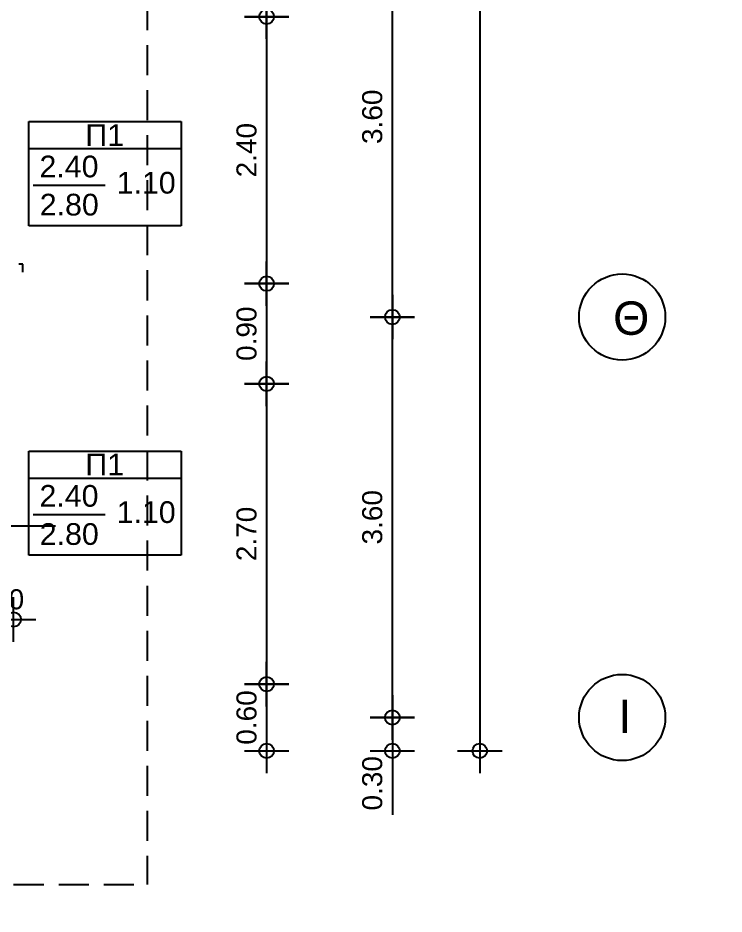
# Model space of a CAD drawing. Header units: metres. Extents: x -11 to 85, y -301 to 135.
# Drawn here: x 47.81 to 54.16, y -209.61 to -201.56 of the extents above; entities that cross this region are included whole.
import ezdxf

# ---------------------------------------------------------------- set-up
doc = ezdxf.new("R2010")
doc.units = ezdxf.units.M
doc.header["$LTSCALE"] = 0.036
doc.header["$PDMODE"] = 2
doc.linetypes.add('HIDDEN', pattern=[0.375, 0.25, -0.125])
doc.layers.add('arxitek isogeio', color=252, linetype='Continuous')
doc.layers.add('DIMBLK', color=252, linetype='Continuous')
doc.styles.add('COMU-N', font='arial.ttf')
doc.styles.get("Standard").update_dxf_attribs({"font": 'arial.ttf'})
doc.dimstyles.new('CADWDOT', dxfattribs={"dimscale": 0.1, "dimtxt": 1.8, "dimasz": 0.08, "dimexe": 2, "dimexo": 0, "dimgap": 0.09, "dimtad": 0, "dimrnd": 0.001, "dimzin": 0, "dimdsep": 46, "dimtxsty": 'Standard', "dimblk1": 'ARTDIM', "dimblk2": 'ARTDIM', "dimsah": 1, "dimcen": 0.09, "dimdle": 0.05, "dimse1": 1, "dimse2": 1, "dimadec": 0, "dimazin": 0, "dimtfac": 1, "dimtmove": 0, "dimatfit": 3, "dimldrblk": 'ARTDIM', "dimfxl": 2, "dimtvp": 0.9999, "dimtolj": 1, "dimtzin": 0, "dimarcsym": 0})

# ---------------------------------------------------------------- blocks, each defined once
blk = doc.blocks.new('ARTDIM')
at = {"layer": 'DIMBLK'}
for p, q in [((0, -24.9975), (0, 24.9975)), ((-24.9975, 0), (24.9975, 0))]:
    blk.add_line(p, q, dxfattribs=at)
blk.add_circle((0, 0), 8.25, dxfattribs=at)
blk = doc.blocks.new('*D1275')
at = {"layer": 'arxitek isogeio', "color": 0, "lineweight": -2}
blk.add_line((51.9621, -178.7548), (51.9621, -208.1388), dxfattribs=at)
at = {"layer": 'Defpoints', "color": 0, "transparency": 16777216}
for p in [(49.0767, -178.7468), (49.0767, -208.1468), (51.9621, -208.1468)]:
    blk.add_point(p, dxfattribs=at)
at = {"layer": 'arxitek isogeio', "color": 0, "lineweight": -2, "xscale": 0.008, "yscale": 0.008, "zscale": 0.008}
for p, rotation in [((51.9621, -178.7468), 90), ((51.9621, -208.1468), 270)]:
    blk.add_blockref('ARTDIM', p, dxfattribs=dict(at, rotation=rotation))
at = {"layer": 'arxitek isogeio', "color": 0, "insert": (51.7821, -193.4468), "char_height": 0.18, "attachment_point": 5, "rotation": 90}
blk.add_mtext('\\A1;29.40', dxfattribs=at)
blk = doc.blocks.new('*D1276')
at = {"layer": 'arxitek isogeio', "color": 0, "lineweight": -2}
for p, q in [((51.1768, -207.8548), (51.1768, -208.1388)), ((51.1768, -208.1468), (51.1768, -208.7214))]:
    blk.add_line(p, q, dxfattribs=at)
at = {"layer": 'Defpoints', "color": 0, "transparency": 16777216}
for p in [(49.0767, -207.8468), (49.0767, -208.1468), (51.1768, -208.1468)]:
    blk.add_point(p, dxfattribs=at)
at = {"layer": 'arxitek isogeio', "color": 0, "lineweight": -2, "xscale": 0.008, "yscale": 0.008, "zscale": 0.008}
for p, rotation in [((51.1768, -207.8468), 90), ((51.1768, -208.1468), 270)]:
    blk.add_blockref('ARTDIM', p, dxfattribs=dict(at, rotation=rotation))
at = {"layer": 'arxitek isogeio', "color": 0, "insert": (50.9968, -208.4381), "char_height": 0.18, "attachment_point": 5, "rotation": 90}
blk.add_mtext('\\A1;0.30', dxfattribs=at)
blk = doc.blocks.new('*D1277')
at = {"layer": 'arxitek isogeio', "color": 0, "lineweight": -2}
blk.add_line((51.1768, -207.8388), (51.1768, -204.2548), dxfattribs=at)
at = {"layer": 'Defpoints', "color": 0, "transparency": 16777216}
for p in [(51.1768, -204.2468), (54.1573, -204.2468), (49.0767, -207.8468)]:
    blk.add_point(p, dxfattribs=at)
at = {"layer": 'arxitek isogeio', "color": 0, "lineweight": -2, "xscale": 0.008, "yscale": 0.008, "zscale": 0.008}
for p, rotation in [((51.1768, -204.2468), 90), ((51.1768, -207.8468), 270)]:
    blk.add_blockref('ARTDIM', p, dxfattribs=dict(at, rotation=rotation))
at = {"layer": 'arxitek isogeio', "color": 0, "insert": (50.9968, -206.0468), "char_height": 0.18, "attachment_point": 5, "rotation": 90}
blk.add_mtext('\\A1;3.60', dxfattribs=at)
blk = doc.blocks.new('*D1278')
at = {"layer": 'arxitek isogeio', "color": 0, "lineweight": -2}
blk.add_line((51.1768, -204.2388), (51.1768, -200.6548), dxfattribs=at)
at = {"layer": 'Defpoints', "color": 0, "transparency": 16777216}
for p in [(51.1768, -200.6468), (54.1573, -200.6468), (54.1573, -204.2468)]:
    blk.add_point(p, dxfattribs=at)
at = {"layer": 'arxitek isogeio', "color": 0, "lineweight": -2, "xscale": 0.008, "yscale": 0.008, "zscale": 0.008}
for p, rotation in [((51.1768, -200.6468), 90), ((51.1768, -204.2468), 270)]:
    blk.add_blockref('ARTDIM', p, dxfattribs=dict(at, rotation=rotation))
at = {"layer": 'arxitek isogeio', "color": 0, "insert": (50.9968, -202.4468), "char_height": 0.18, "attachment_point": 5, "rotation": 90}
blk.add_mtext('\\A1;3.60', dxfattribs=at)
blk = doc.blocks.new('*D1298')
at = {"layer": 'arxitek isogeio', "color": 0, "lineweight": -2}
blk.add_line((50.0469, -199.7548), (50.0469, -201.5388), dxfattribs=at)
at = {"layer": 'Defpoints', "color": 0, "transparency": 16777216}
for p in [(49.0767, -199.7468), (49.0767, -201.5468), (50.0469, -201.5468)]:
    blk.add_point(p, dxfattribs=at)
at = {"layer": 'arxitek isogeio', "color": 0, "lineweight": -2, "xscale": 0.008, "yscale": 0.008, "zscale": 0.008}
for p, rotation in [((50.0469, -199.7468), 90), ((50.0469, -201.5468), 270)]:
    blk.add_blockref('ARTDIM', p, dxfattribs=dict(at, rotation=rotation))
at = {"layer": 'arxitek isogeio', "color": 0, "insert": (49.867, -200.6468), "char_height": 0.18, "attachment_point": 5, "rotation": 90}
blk.add_mtext('\\A1;1.80', dxfattribs=at)
blk = doc.blocks.new('*D1299')
at = {"layer": 'arxitek isogeio', "color": 0, "lineweight": -2}
blk.add_line((50.0469, -201.5548), (50.0469, -203.9388), dxfattribs=at)
at = {"layer": 'Defpoints', "color": 0, "transparency": 16777216}
for p in [(49.0767, -201.5468), (49.0767, -203.9468), (50.0469, -203.9468)]:
    blk.add_point(p, dxfattribs=at)
at = {"layer": 'arxitek isogeio', "color": 0, "lineweight": -2, "xscale": 0.008, "yscale": 0.008, "zscale": 0.008}
for p, rotation in [((50.0469, -201.5468), 90), ((50.0469, -203.9468), 270)]:
    blk.add_blockref('ARTDIM', p, dxfattribs=dict(at, rotation=rotation))
at = {"layer": 'arxitek isogeio', "color": 0, "insert": (49.867, -202.7468), "char_height": 0.18, "attachment_point": 5, "rotation": 90}
blk.add_mtext('\\A1;2.40', dxfattribs=at)
blk = doc.blocks.new('*D1300')
at = {"layer": 'arxitek isogeio', "color": 0, "lineweight": -2}
blk.add_line((50.0469, -203.9548), (50.0469, -204.8388), dxfattribs=at)
at = {"layer": 'Defpoints', "color": 0, "transparency": 16777216}
for p in [(49.0767, -203.9468), (49.0767, -204.8468), (50.0469, -204.8468)]:
    blk.add_point(p, dxfattribs=at)
at = {"layer": 'arxitek isogeio', "color": 0, "lineweight": -2, "xscale": 0.008, "yscale": 0.008, "zscale": 0.008}
for p, rotation in [((50.0469, -203.9468), 90), ((50.0469, -204.8468), 270)]:
    blk.add_blockref('ARTDIM', p, dxfattribs=dict(at, rotation=rotation))
at = {"layer": 'arxitek isogeio', "color": 0, "insert": (49.867, -204.3968), "char_height": 0.18, "attachment_point": 5, "rotation": 90}
blk.add_mtext('\\A1;0.90', dxfattribs=at)
blk = doc.blocks.new('*D1301')
at = {"layer": 'arxitek isogeio', "color": 0, "lineweight": -2}
blk.add_line((50.0469, -204.8548), (50.0469, -207.5388), dxfattribs=at)
at = {"layer": 'Defpoints', "color": 0, "transparency": 16777216}
for p in [(49.0767, -204.8468), (49.0767, -207.5468), (50.0469, -207.5468)]:
    blk.add_point(p, dxfattribs=at)
at = {"layer": 'arxitek isogeio', "color": 0, "lineweight": -2, "xscale": 0.008, "yscale": 0.008, "zscale": 0.008}
for p, rotation in [((50.0469, -204.8468), 90), ((50.0469, -207.5468), 270)]:
    blk.add_blockref('ARTDIM', p, dxfattribs=dict(at, rotation=rotation))
at = {"layer": 'arxitek isogeio', "color": 0, "insert": (49.867, -206.1968), "char_height": 0.18, "attachment_point": 5, "rotation": 90}
blk.add_mtext('\\A1;2.70', dxfattribs=at)
blk = doc.blocks.new('*D1302')
at = {"layer": 'arxitek isogeio', "color": 0, "lineweight": -2}
blk.add_line((50.0469, -207.5548), (50.0469, -208.1388), dxfattribs=at)
at = {"layer": 'Defpoints', "color": 0, "transparency": 16777216}
for p in [(49.0767, -207.5468), (49.0767, -208.1468), (50.0469, -208.1468)]:
    blk.add_point(p, dxfattribs=at)
at = {"layer": 'arxitek isogeio', "color": 0, "lineweight": -2, "xscale": 0.008, "yscale": 0.008, "zscale": 0.008}
for p, rotation in [((50.0469, -207.5468), 90), ((50.0469, -208.1468), 270)]:
    blk.add_blockref('ARTDIM', p, dxfattribs=dict(at, rotation=rotation))
at = {"layer": 'arxitek isogeio', "color": 0, "insert": (49.867, -207.8468), "char_height": 0.18, "attachment_point": 5, "rotation": 90}
blk.add_mtext('\\A1;0.60', dxfattribs=at)
blk = doc.blocks.new('*D1325')
at = {"layer": 'arxitek isogeio', "color": 0, "lineweight": -2}
blk.add_line((47.4817, -206.9656), (47.7657, -206.9656), dxfattribs=at)
at = {"layer": 'Defpoints', "color": 0, "transparency": 16777216}
for p in [(47.7737, -206.9656), (47.4737, -207.8468), (47.7737, -207.8468)]:
    blk.add_point(p, dxfattribs=at)
at = {"layer": 'arxitek isogeio', "color": 0, "lineweight": -2, "xscale": 0.008, "yscale": 0.008, "zscale": 0.008, "rotation": 180}
blk.add_blockref('ARTDIM', (47.4737, -206.9656), dxfattribs=at)
at = {"layer": 'arxitek isogeio', "color": 0, "lineweight": -2, "xscale": 0.008, "yscale": 0.008, "zscale": 0.008}
blk.add_blockref('ARTDIM', (47.7737, -206.9656), dxfattribs=at)
at = {"layer": 'arxitek isogeio', "color": 0, "insert": (47.6237, -206.7856), "char_height": 0.18, "attachment_point": 5}
blk.add_mtext('\\A1;0.30', dxfattribs=at)
blk = doc.blocks.new('*D1365')
at = {"layer": 'arxitek isogeio', "color": 0, "lineweight": -2}
blk.add_line((40.1317, -212.7331), (47.7657, -212.7331), dxfattribs=at)
at = {"layer": 'Defpoints', "color": 0, "transparency": 16777216}
for p in [(40.1237, -208.1468), (47.7737, -208.1468), (47.7737, -212.7331)]:
    blk.add_point(p, dxfattribs=at)
at = {"layer": 'arxitek isogeio', "color": 0, "lineweight": -2, "xscale": 0.008, "yscale": 0.008, "zscale": 0.008, "rotation": 180}
blk.add_blockref('ARTDIM', (40.1237, -212.7331), dxfattribs=at)
at = {"layer": 'arxitek isogeio', "color": 0, "lineweight": -2, "xscale": 0.008, "yscale": 0.008, "zscale": 0.008}
blk.add_blockref('ARTDIM', (47.7737, -212.7331), dxfattribs=at)
at = {"layer": 'arxitek isogeio', "color": 0, "insert": (43.9487, -212.5531), "char_height": 0.18, "attachment_point": 5}
blk.add_mtext('\\A1;7.65', dxfattribs=at)

msp = doc.modelspace()

# ---------------------------------------------------------------- linework, layer by layer
at = {"layer": 'arxitek isogeio', "linetype": 'HIDDEN', "ltscale": 30}
for p in [(48.9737, -197.3468), (47.7737, -209.3468)]:
    msp.add_line(p, (48.9737, -209.3468), dxfattribs=at)
at = {"layer": 'arxitek isogeio'}
for p, q in [((47.9105, -203.4279), (47.9105, -202.4902)), ((47.9105, -202.4902), (49.2778, -202.4902)), ((49.2778, -202.4902), (49.2778, -203.4279)), ((49.2778, -202.7359), (47.9105, -202.7359)), ((47.9495, -203.0615), (48.5954, -203.0615)), ((49.2778, -203.4279), (47.9105, -203.4279)), ((47.8567, -203.772), (47.8208, -203.772)), ((47.8567, -203.8437), (47.8567, -203.772)), ((47.9105, -206.3889), (47.9105, -205.4513)), ((47.9105, -205.4513), (49.2778, -205.4513)), ((49.2778, -205.4513), (49.2778, -206.3889)), ((49.2778, -205.697), (47.9105, -205.697)), ((47.9495, -206.0225), (48.5954, -206.0225)), ((49.2778, -206.3889), (47.9105, -206.3889))]:
    msp.add_line(p, q, dxfattribs=at)
for centre in [(53.2415, -204.2468), (53.2415, -207.8468)]:
    msp.add_circle(centre, 0.3872, dxfattribs=at)
msp.add_point((47.1493, -206.1232), dxfattribs=at)

# ---------------------------------------------------------------- texts
at = {"layer": 'arxitek isogeio', "style": 'COMU-N'}
for s, height, p in [('Π1', 0.195, (48.4179, -202.7087)), ('2.40', 0.195, (48.0061, -202.991)), ('1.10', 0.195, (48.6995, -203.1371)), ('2.80', 0.195, (48.0085, -203.334)), ('Θ', 0.3, (53.1601, -204.4066)), ('Π1', 0.195, (48.4179, -205.6698)), ('2.40', 0.195, (48.0061, -205.952)), ('1.10', 0.195, (48.6995, -206.0982)), ('2.80', 0.195, (48.0085, -206.295)), ('Ι', 0.3, (53.2083, -207.9851))]:
    msp.add_text(s, height=height, dxfattribs=at).set_placement(p)

# ---------------------------------------------------------------- dimensions: what is measured, and where the dimension line sits
at = {"layer": 'arxitek isogeio'}
for base, p1, p2, picture, middle in [((51.9621, -208.1468), (49.0767, -178.7468), (49.0767, -208.1468), '*D1275', (51.7821, -193.4468)), ((50.0469, -201.5468), (49.0767, -199.7468), (49.0767, -201.5468), '*D1298', (49.867, -200.6468)), ((51.1768, -200.6468), (54.1573, -204.2468), (54.1573, -200.6468), '*D1278', (50.9968, -202.4468)), ((50.0469, -203.9468), (49.0767, -201.5468), (49.0767, -203.9468), '*D1299', (49.867, -202.7468)), ((50.0469, -204.8468), (49.0767, -203.9468), (49.0767, -204.8468), '*D1300', (49.867, -204.3968)), ((51.1768, -204.2468), (49.0767, -207.8468), (54.1573, -204.2468), '*D1277', (50.9968, -206.0468)), ((50.0469, -207.5468), (49.0767, -204.8468), (49.0767, -207.5468), '*D1301', (49.867, -206.1968)), ((50.0469, -208.1468), (49.0767, -207.5468), (49.0767, -208.1468), '*D1302', (49.867, -207.8468)), ((51.1768, -208.1468), (49.0767, -207.8468), (49.0767, -208.1468), '*D1276', (50.9968, -208.4381))]:
    dim = msp.add_linear_dim(base=base, p1=p1, p2=p2, angle=90, dimstyle='CADWDOT', dxfattribs=at)
    dim.commit()
    dim.dimension.update_dxf_attribs({"geometry": picture, "text_midpoint": middle})
dim = msp.add_linear_dim(base=(47.7737, -206.9656), p1=(47.4737, -207.8468), p2=(47.7737, -207.8468), dimstyle='CADWDOT', dxfattribs=at)
dim.commit()
dim.dimension.update_dxf_attribs({"geometry": '*D1325', "text_midpoint": (47.6237, -206.9656), "dimtype": 160})
dim = msp.add_aligned_dim(p1=(40.1237, -208.1468), p2=(47.7737, -208.1468), distance=-4.5863, dimstyle='CADWDOT', dxfattribs=at)
dim.commit()
dim.dimension.update_dxf_attribs({"geometry": '*D1365', "text_midpoint": (43.9487, -212.5531)})

doc.saveas('drawing.dxf')
